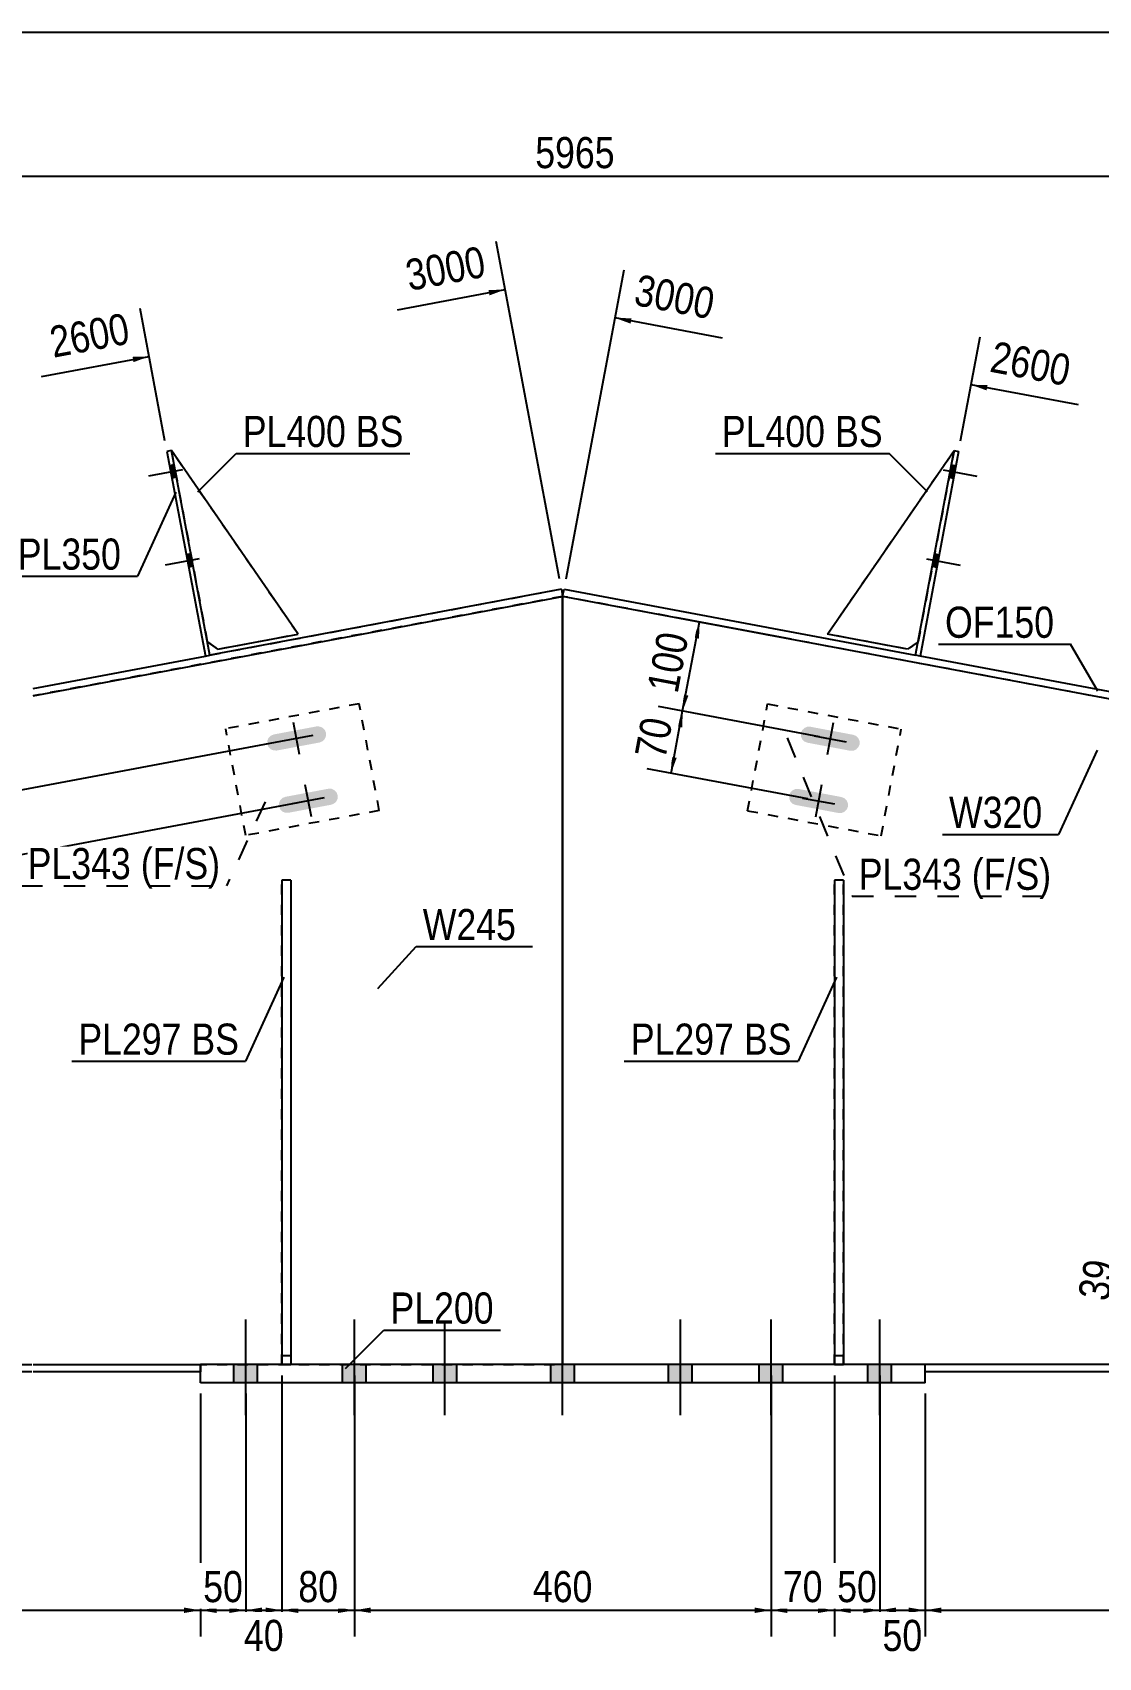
# Model space of a CAD drawing. Header units: millimetres. Extents: x -250 to 153, y -154 to 123.
# Drawn here: x -90.6 to 7.5, y -26.1 to 123.5 of the extents above; entities that cross this region are included whole.
import ezdxf

# ---------------------------------------------------------------- set-up
doc = ezdxf.new("R2010")
doc.units = ezdxf.units.MM
doc.linetypes.add('DXK_LINE_DOT1', pattern=[1.8814, 0.9407, -0.9407])
doc.linetypes.add('DXK_LINE_DOT2', pattern=[3.9198, 1.9599, -1.9599])
doc.styles.add('Arial Narrow', font='ARIALN.TTF', dxfattribs={"height": 0.2})

# ---------------------------------------------------------------- blocks, each defined once
blk = doc.blocks.new('Unknown-627307936-1210')
at = {"color": 5, "linetype": 'Continuous'}
blk.add_line((152.73, 123.46), (-247.27, 123.46), dxfattribs=at)
blk = doc.blocks.new('Part-627307936-1544 - 1231')
at = {"color": 2, "linetype": 'Continuous'}
for p, q in [((-207.63, 0.17), (-207.63, 0.83)), ((-207.63, 0.83), (-183.47, 0.83)), ((-183.47, 0.17), (-207.63, 0.17)), ((-183.37, 0.83), (-161.03, 0.83)), ((-147.32, 0.17), (-183.37, 0.17)), ((-160.95, 0.83), (-147.32, 0.83)), ((-147.22, 0.83), (-121.62, 0.83)), ((-90.62, 0.17), (-147.22, 0.17)), ((-121.54, 0.83), (-90.62, 0.83)), ((-90.52, 0.83), (-75.12, 0.83)), ((-75.12, 0.17), (-90.52, 0.17))]:
    blk.add_line(p, q, dxfattribs=at)
at = {"color": 7, "linetype": 'DXK_LINE_DOT1'}
for p, q in [((-207.63, 0.17), (-207.63, 0.17)), ((-207.63, 0.17), (-207.63, 0.17)), ((-75.12, 0.83), (-75.12, 0.17))]:
    blk.add_line(p, q, dxfattribs=at)
blk = doc.blocks.new('Part-627307936-1637 - 1231')
at = {"color": 2, "linetype": 'Continuous'}
for p, q in [((-75.12, -0.83), (-75.12, 0.83)), ((-8.45, 0.83), (-75.12, 0.83)), ((-8.45, -0.83), (-8.45, 0.83)), ((-8.45, -0.83), (-75.12, -0.83))]:
    blk.add_line(p, q, dxfattribs=at)
blk = doc.blocks.new('Part-627307936-1490 - 1231')
at = {"color": 7, "linetype": 'DXK_LINE_DOT1'}
for p, q in [((-16.79, 0.83), (-16.79, 45.44)), ((-16.79, 45.44), (-16.79, 45.44)), ((-16.79, 45.44), (-16.79, 0.83)), ((-15.95, 45.44), (-16.79, 45.44)), ((-15.95, 45.44), (-15.95, 0.83)), ((-15.95, 0.83), (-15.95, 45.44)), ((-16.79, 1.67), (-15.95, 1.67)), ((-16.79, 0.83), (-16.79, 0.83)), ((-16.79, 0.83), (-15.95, 0.83))]:
    blk.add_line(p, q, dxfattribs=at)
blk = doc.blocks.new('Part-627307936-1616 - 1231')
at = {"color": 2, "linetype": 'Continuous'}
for p, q in [((-9.32, 66.13), (-5.78, 84.97)), ((-5.37, 84.89), (-8.91, 66.05)), ((-5.78, 84.97), (-5.37, 84.89)), ((-8.91, 66.05), (-9.32, 66.13))]:
    blk.add_line(p, q, dxfattribs=at)
blk = doc.blocks.new('Bolt-627307936-1243 - 1231')
at = {"linetype": 'Continuous'}
for points in [[(-72.04, -0.83), (-69.87, -0.83), (-69.87, 0.83), (-72.04, 0.83)], [(-72.04, -0.83), (-69.87, -0.83), (-69.87, 0.83), (-72.04, 0.83)], [(-62.04, -0.83), (-59.87, -0.83), (-59.87, 0.83), (-62.04, 0.83)], [(-62.04, -0.83), (-59.87, -0.83), (-59.87, 0.83), (-62.04, 0.83)], [(-53.7, -0.83), (-51.54, -0.83), (-51.54, 0.83), (-53.7, 0.83)], [(-53.7, -0.83), (-51.54, -0.83), (-51.54, 0.83), (-53.7, 0.83)], [(-42.87, -0.83), (-40.7, -0.83), (-40.7, 0.83), (-42.87, 0.83)], [(-42.87, -0.83), (-40.7, -0.83), (-40.7, 0.83), (-42.87, 0.83)], [(-32.04, -0.83), (-29.87, -0.83), (-29.87, 0.83), (-32.04, 0.83)], [(-32.04, -0.83), (-29.87, -0.83), (-29.87, 0.83), (-32.04, 0.83)], [(-23.7, -0.83), (-21.54, -0.83), (-21.54, 0.83), (-23.7, 0.83)], [(-23.7, -0.83), (-21.54, -0.83), (-21.54, 0.83), (-23.7, 0.83)], [(-13.7, -0.83), (-11.54, -0.83), (-11.54, 0.83), (-13.7, 0.83)], [(-13.7, -0.83), (-11.54, -0.83), (-11.54, 0.83), (-13.7, 0.83)]]:
    blk.add_hatch(color=3, dxfattribs=at).paths.add_polyline_path(points)
at = {"color": 3, "linetype": 'Continuous'}
for p, q in [((-70.95, -3.82), (-70.95, 5)), ((-70.95, -3.82), (-70.95, 5)), ((-60.95, -3.82), (-60.95, 5)), ((-60.95, -3.82), (-60.95, 5)), ((-52.62, -3.82), (-52.62, 5)), ((-52.62, -3.82), (-52.62, 5)), ((-41.79, -3.82), (-41.79, 5)), ((-41.79, -3.82), (-41.79, 5)), ((-30.95, -3.82), (-30.95, 5)), ((-30.95, -3.82), (-30.95, 5)), ((-22.62, -3.82), (-22.62, 5)), ((-22.62, -3.82), (-22.62, 5)), ((-12.62, -3.82), (-12.62, 5)), ((-12.62, -3.82), (-12.62, 5)), ((-72.04, -0.83), (-72.04, 0.83)), ((-72.04, -0.83), (-72.04, 0.83)), ((-69.87, -0.83), (-69.87, 0.83)), ((-69.87, -0.83), (-69.87, 0.83)), ((-62.04, -0.83), (-62.04, 0.83)), ((-62.04, -0.83), (-62.04, 0.83)), ((-59.87, -0.83), (-59.87, 0.83)), ((-59.87, -0.83), (-59.87, 0.83)), ((-53.7, -0.83), (-53.7, 0.83)), ((-53.7, -0.83), (-53.7, 0.83)), ((-51.54, -0.83), (-51.54, 0.83)), ((-51.54, -0.83), (-51.54, 0.83)), ((-42.87, -0.83), (-42.87, 0.83)), ((-42.87, -0.83), (-42.87, 0.83)), ((-40.7, -0.83), (-40.7, 0.83)), ((-40.7, -0.83), (-40.7, 0.83)), ((-32.04, -0.83), (-32.04, 0.83)), ((-32.04, -0.83), (-32.04, 0.83)), ((-29.87, -0.83), (-29.87, 0.83)), ((-29.87, -0.83), (-29.87, 0.83)), ((-23.7, -0.83), (-23.7, 0.83)), ((-23.7, -0.83), (-23.7, 0.83)), ((-21.54, -0.83), (-21.54, 0.83)), ((-21.54, -0.83), (-21.54, 0.83)), ((-13.7, -0.83), (-13.7, 0.83)), ((-13.7, -0.83), (-13.7, 0.83)), ((-11.54, -0.83), (-11.54, 0.83)), ((-11.54, -0.83), (-11.54, 0.83))]:
    blk.add_line(p, q, dxfattribs=at)
blk = doc.blocks.new('Part-627307936-1500 - 1231')
at = {"color": 7, "linetype": 'DXK_LINE_DOT1'}
for p, q in [((-41.79, 71.55), (-90.52, 62.4)), ((-90.52, 0.83), (-41.79, 0.83))]:
    blk.add_line(p, q, dxfattribs=at)
at = {"color": 2, "linetype": 'Continuous'}
blk.add_line((-41.79, 0.83), (-41.79, 71.55), dxfattribs=at)
blk = doc.blocks.new('Bolt-627307936-1245 - 1231')
at = {"linetype": 'Continuous'}
for points in [[(-5.84, 82.43), (-5.62, 83.58), (-6.03, 83.66), (-6.25, 82.51)], [(-5.84, 82.43), (-5.62, 83.58), (-6.03, 83.66), (-6.25, 82.51)], [(-5.84, 82.43), (-5.62, 83.58), (-6.03, 83.66), (-6.25, 82.51)], [(-7.37, 74.24), (-7.16, 75.39), (-7.57, 75.46), (-7.78, 74.32)], [(-7.37, 74.24), (-7.16, 75.39), (-7.57, 75.46), (-7.78, 74.32)], [(-7.37, 74.24), (-7.16, 75.39), (-7.57, 75.46), (-7.78, 74.32)]]:
    blk.add_hatch(color=3, dxfattribs=at).paths.add_polyline_path(points)
at = {"color": 3, "linetype": 'Continuous'}
for p, q in [((-6.79, 83.2), (-3.68, 82.62)), ((-6.79, 83.2), (-3.68, 82.62)), ((-6.79, 83.2), (-3.68, 82.62)), ((-6.25, 82.51), (-5.84, 82.43)), ((-6.25, 82.51), (-5.84, 82.43)), ((-6.25, 82.51), (-5.84, 82.43)), ((-6.03, 83.66), (-5.62, 83.58)), ((-6.03, 83.66), (-5.62, 83.58)), ((-6.03, 83.66), (-5.62, 83.58)), ((-8.33, 75.01), (-5.22, 74.43)), ((-8.33, 75.01), (-5.22, 74.43)), ((-8.33, 75.01), (-5.22, 74.43)), ((-7.57, 75.46), (-7.16, 75.39)), ((-7.57, 75.46), (-7.16, 75.39)), ((-7.57, 75.46), (-7.16, 75.39)), ((-7.78, 74.32), (-7.37, 74.24)), ((-7.78, 74.32), (-7.37, 74.24)), ((-7.78, 74.32), (-7.37, 74.24))]:
    blk.add_line(p, q, dxfattribs=at)
blk = doc.blocks.new('Bolt-627307936-1248 - 1231')
at = {"linetype": 'Continuous'}
for points in [[(-77.33, 82.51), (-77.54, 83.66), (-77.95, 83.58), (-77.74, 82.43)], [(-77.33, 82.51), (-77.54, 83.66), (-77.95, 83.58), (-77.74, 82.43)], [(-77.33, 82.51), (-77.54, 83.66), (-77.95, 83.58), (-77.74, 82.43)], [(-75.79, 74.32), (-76, 75.47), (-76.41, 75.39), (-76.2, 74.24)], [(-75.79, 74.32), (-76, 75.47), (-76.41, 75.39), (-76.2, 74.24)], [(-75.79, 74.32), (-76, 75.47), (-76.41, 75.39), (-76.2, 74.24)]]:
    blk.add_hatch(color=3, dxfattribs=at).paths.add_polyline_path(points)
at = {"color": 3, "linetype": 'Continuous'}
for p, q in [((-76.78, 83.21), (-79.89, 82.62)), ((-76.78, 83.21), (-79.89, 82.62)), ((-76.78, 83.21), (-79.89, 82.62)), ((-77.54, 83.66), (-77.95, 83.58)), ((-77.54, 83.66), (-77.95, 83.58)), ((-77.54, 83.66), (-77.95, 83.58)), ((-77.33, 82.51), (-77.74, 82.43)), ((-77.33, 82.51), (-77.74, 82.43)), ((-77.33, 82.51), (-77.74, 82.43)), ((-75.24, 75.01), (-78.35, 74.43)), ((-75.24, 75.01), (-78.35, 74.43)), ((-75.24, 75.01), (-78.35, 74.43)), ((-76, 75.47), (-76.41, 75.39)), ((-76, 75.47), (-76.41, 75.39)), ((-76, 75.47), (-76.41, 75.39)), ((-75.79, 74.32), (-76.2, 74.24)), ((-75.79, 74.32), (-76.2, 74.24)), ((-75.79, 74.32), (-76.2, 74.24))]:
    blk.add_line(p, q, dxfattribs=at)
blk = doc.blocks.new('Part-627307936-1306 - 1231')
at = {"color": 7, "linetype": 'DXK_LINE_DOT1'}
for p, q in [((-17.43, 68.08), (-5.78, 84.97)), ((-5.78, 84.97), (-9.09, 67.36)), ((-10.06, 66.69), (-17.43, 68.08)), ((-9.09, 67.36), (-10.06, 66.69))]:
    blk.add_line(p, q, dxfattribs=at)
blk = doc.blocks.new('Part-627307936-1274 - 1231')
at = {"color": 2, "linetype": 'Continuous'}
blk.add_line((-41.79, 71.55), (-41.79, 0.83), dxfattribs=at)
at = {"color": 7, "linetype": 'DXK_LINE_DOT1'}
for p, q in [((65.91, 51.32), (-41.79, 71.55)), ((65.91, 0.83), (-41.79, 0.83))]:
    blk.add_line(p, q, dxfattribs=at)
blk = doc.blocks.new('Part-627307936-1301 - 1231')
at = {"color": 7, "linetype": 'DXK_LINE_DOT1'}
for p, q in [((-77.79, 84.97), (-74.48, 67.36)), ((-66.14, 68.08), (-77.79, 84.97)), ((-74.48, 67.36), (-73.51, 66.69)), ((-73.51, 66.69), (-66.14, 68.08))]:
    blk.add_line(p, q, dxfattribs=at)
blk = doc.blocks.new('Part-627307936-1463 - 1231')
at = {"color": 7, "linetype": 'DXK_LINE_DOT1'}
for p, q in [((-67.62, 0.83), (-67.62, 45.44)), ((-67.62, 45.44), (-67.62, 45.44)), ((-66.79, 45.44), (-67.62, 45.44)), ((-66.79, 45.44), (-66.79, 0.83)), ((-67.62, 1.67), (-66.79, 1.67)), ((-67.62, 0.83), (-67.62, 0.83)), ((-67.62, 0.83), (-66.79, 0.83))]:
    blk.add_line(p, q, dxfattribs=at)
blk = doc.blocks.new('Part-627307936-1596 - 1231')
at = {"color": 2, "linetype": 'Continuous'}
for p, q in [((-77.79, 84.97), (-78.2, 84.89)), ((-78.2, 84.89), (-74.66, 66.05)), ((-74.25, 66.13), (-77.79, 84.97)), ((-74.66, 66.05), (-74.25, 66.13))]:
    blk.add_line(p, q, dxfattribs=at)
blk = doc.blocks.new('Part-627307936-1485 - 1231')
at = {"color": 2, "linetype": 'Continuous'}
for p, q in [((-66.79, 45.44), (-67.62, 45.44)), ((-67.62, 45.44), (-67.62, 0.83)), ((-66.79, 45.44), (-66.79, 45.44)), ((-66.79, 45.44), (-66.79, 0.83)), ((-67.62, 0.83), (-66.79, 0.83)), ((-66.79, 0.83), (-66.79, 0.83))]:
    blk.add_line(p, q, dxfattribs=at)
blk = doc.blocks.new('Part-627307936-1554 - 1231')
at = {"color": 2, "linetype": 'Continuous'}
for p, q in [((-41.79, 71.55), (-41.66, 72.2)), ((-41.66, 72.2), (-9.32, 66.13)), ((65.91, 51.32), (-41.79, 71.55)), ((29.09, 58.91), (-8.91, 66.05))]:
    blk.add_line(p, q, dxfattribs=at)
at = {"color": 7, "linetype": 'DXK_LINE_DOT1'}
blk.add_line((-8.91, 66.05), (-9.32, 66.13), dxfattribs=at)
blk = doc.blocks.new('Part-627307936-1495 - 1231')
at = {"color": 2, "linetype": 'Continuous'}
for p, q in [((-15.95, 45.44), (-16.79, 45.44)), ((-16.79, 45.44), (-16.79, 0.83)), ((-15.95, 45.44), (-15.95, 45.44)), ((-15.95, 45.44), (-15.95, 0.83)), ((-16.79, 0.83), (-15.95, 0.83)), ((-15.95, 0.83), (-15.95, 0.83))]:
    blk.add_line(p, q, dxfattribs=at)
blk = doc.blocks.new('Part-627307936-1522 - 1231')
at = {"color": 7, "linetype": 'DXK_LINE_DOT1'}
blk.add_line((-41.91, 72.2), (-74.66, 66.05), dxfattribs=at)
at = {"color": 2, "linetype": 'Continuous'}
for p, q in [((-41.91, 72.2), (-74.25, 66.13)), ((-41.91, 72.2), (-41.79, 71.55)), ((-90.52, 62.4), (-41.79, 71.55)), ((-90.52, 63.07), (-74.66, 66.05))]:
    blk.add_line(p, q, dxfattribs=at)
blk = doc.blocks.new('Part-627307936-1549 - 1231')
at = {"color": 2, "linetype": 'Continuous'}
for p, q in [((18.95, 0.83), (-8.45, 0.83)), ((65.91, 0.17), (-8.45, 0.17)), ((65.91, 0.83), (19.03, 0.83)), ((79.67, 0.83), (66.01, 0.83)), ((102.06, 0.17), (66.01, 0.17)), ((102.06, 0.83), (79.74, 0.83)), ((126.33, 0.83), (102.16, 0.83)), ((126.33, 0.17), (102.16, 0.17)), ((126.33, 0.83), (126.33, 0.17))]:
    blk.add_line(p, q, dxfattribs=at)
at = {"color": 7, "linetype": 'DXK_LINE_DOT1'}
for p, q in [((-8.45, 0.17), (-8.45, 0.83)), ((126.33, 0.17), (126.33, 0.17)), ((126.33, 0.17), (126.33, 0.17))]:
    blk.add_line(p, q, dxfattribs=at)
blk = doc.blocks.new('Part-627307936-1743 - 1231')
at = {"color": 2, "linetype": 'Continuous'}
for p, q in [((-17.43, 68.08), (-5.78, 84.97)), ((-10.06, 66.69), (-17.43, 68.08)), ((-9.09, 67.36), (-10.06, 66.69))]:
    blk.add_line(p, q, dxfattribs=at)
blk = doc.blocks.new('Part-627307936-1748 - 1231')
at = {"color": 2, "linetype": 'Continuous'}
for p, q in [((-66.14, 68.08), (-77.79, 84.97)), ((-73.51, 66.69), (-74.48, 67.36)), ((-73.51, 66.69), (-66.14, 68.08))]:
    blk.add_line(p, q, dxfattribs=at)
blk = doc.blocks.new('Part-627307936-1760 - 1231')
at = {"color": 7, "linetype": 'DXK_LINE_DOT1'}
for p, q in [((-60.51, 61.67), (-72.79, 59.36)), ((-58.66, 51.84), (-60.51, 61.67)), ((-70.95, 49.54), (-72.79, 59.36)), ((-58.66, 51.84), (-70.95, 49.54))]:
    blk.add_line(p, q, dxfattribs=at)
blk = doc.blocks.new('Bolt-627307936-1761 - 1231')
at = {"linetype": 'Continuous'}
for points in [[(-68.97, 58.25), (-68.97, 57.96), (-68.86, 57.69), (-68.66, 57.48), (-68.39, 57.37), (-68.09, 57.36), (-64.16, 58.1), (-63.89, 58.21), (-63.68, 58.42), (-63.57, 58.68), (-63.56, 58.98), (-63.67, 59.25), (-63.88, 59.46), (-64.15, 59.57), (-64.44, 59.58), (-68.37, 58.84), (-68.64, 58.73), (-68.85, 58.52)], [(-67.89, 52.52), (-67.89, 52.23), (-67.78, 51.96), (-67.58, 51.75), (-67.31, 51.63), (-67.02, 51.63), (-63.09, 52.37), (-62.82, 52.48), (-62.61, 52.68), (-62.49, 52.95), (-62.49, 53.24), (-62.6, 53.52), (-62.8, 53.72), (-63.07, 53.84), (-63.36, 53.84), (-67.29, 53.1), (-67.57, 53), (-67.78, 52.79)]]:
    blk.add_hatch(color=3, dxfattribs=at).paths.add_polyline_path(points)
at = {"color": 3, "linetype": 'Continuous'}
for p, q in [((-65.99, 57), (-66.54, 59.94)), ((-64.79, 58.75), (-67.74, 58.19)), ((-64.91, 51.26), (-65.47, 54.21)), ((-63.72, 53.01), (-66.67, 52.46))]:
    blk.add_line(p, q, dxfattribs=at)
blk = doc.blocks.new('Part-627307936-1766 - 1231')
at = {"color": 7, "linetype": 'DXK_LINE_DOT1'}
for p, q in [((-24.77, 51.82), (-22.93, 61.65)), ((-22.93, 61.65), (-10.64, 59.34)), ((-12.49, 49.51), (-10.64, 59.34)), ((-24.77, 51.82), (-12.49, 49.51))]:
    blk.add_line(p, q, dxfattribs=at)
blk = doc.blocks.new('Bolt-627307936-1767 - 1231')
at = {"linetype": 'Continuous'}
for points in [[(-14.58, 57.67), (-14.47, 57.94), (-14.47, 58.23), (-14.59, 58.5), (-14.79, 58.71), (-15.07, 58.81), (-19, 59.55), (-19.29, 59.55), (-19.56, 59.43), (-19.76, 59.23), (-19.87, 58.95), (-19.87, 58.66), (-19.75, 58.39), (-19.55, 58.19), (-19.27, 58.08), (-15.34, 57.34), (-15.05, 57.34), (-14.78, 57.46)], [(-15.65, 51.93), (-15.54, 52.21), (-15.55, 52.5), (-15.66, 52.77), (-15.87, 52.97), (-16.14, 53.08), (-20.07, 53.82), (-20.37, 53.82), (-20.64, 53.7), (-20.84, 53.49), (-20.95, 53.22), (-20.95, 52.93), (-20.83, 52.66), (-20.62, 52.45), (-20.35, 52.35), (-16.42, 51.61), (-16.13, 51.61), (-15.86, 51.72)]]:
    blk.add_hatch(color=3, dxfattribs=at).paths.add_polyline_path(points)
at = {"color": 3, "linetype": 'Continuous'}
for p, q in [((-16.89, 59.92), (-17.45, 56.97)), ((-18.64, 58.72), (-15.7, 58.17)), ((-17.97, 54.19), (-18.52, 51.24)), ((-19.72, 52.99), (-16.77, 52.44))]:
    blk.add_line(p, q, dxfattribs=at)
blk = doc.blocks.new('StraightDimension-627307936-2015 - 1231')
at = {"color": 7, "linetype": 'Continuous'}
blk.add_line((-215.22, 110.22), (133.91, 110.22), dxfattribs=at)
at = {"color": 0}
blk.add_wipeout([(-36.4, 110.37), (-36.4, 114.57), (-44.91, 114.57), (-44.91, 110.37)], dxfattribs=at)
at = {"color": 3, "style": 'Arial Narrow'}
blk.add_text('5965', height=2.863, dxfattribs=at).set_placement((-44.31, 110.97))
blk = doc.blocks.new('StraightDimension-627307936-4013 - 1231')
at = {"linetype": 'Continuous'}
for points in [[(-104.22, 49.82), (-104.25, 51.34), (-103.72, 49.91)], [(-103.2, 47.12), (-103.17, 45.6), (-103.69, 47.03)]]:
    blk.add_hatch(color=7, dxfattribs=at).paths.add_polyline_path(points)
at = {"color": 7, "linetype": 'Continuous'}
for p, q in [((-67.25, 58.28), (-106.61, 50.89)), ((-66.17, 52.55), (-105.53, 45.16)), ((-104.25, 51.34), (-103.17, 45.6))]:
    blk.add_line(p, q, dxfattribs=at)
at = {"color": 0}
blk.add_wipeout([(-103.11, 46.11), (-98.98, 46.89), (-99.88, 51.66), (-104.01, 50.88)], dxfattribs=at)
at = {"color": 3, "style": 'Arial Narrow'}
blk.add_text('70', height=2.863, rotation=-79.3661, dxfattribs=at).set_placement((-103.31, 50.41))
blk = doc.blocks.new('StraightDimension-627307936-1948 - 1231')
at = {"linetype": 'Continuous'}
blk.add_hatch(color=7, dxfattribs=at).paths.add_polyline_path([(-48.61, 99.75), (-47.09, 99.79), (-48.52, 99.26)])
at = {"color": 7, "linetype": 'Continuous'}
for p, q in [((-42.09, 73.18), (-47.92, 104.21)), ((-56.98, 97.93), (-47.09, 99.79))]:
    blk.add_line(p, q, dxfattribs=at)
at = {"color": 0}
blk.add_wipeout([(-48.02, 100.53), (-48.79, 104.65), (-57.16, 103.08), (-56.38, 98.96)], dxfattribs=at)
at = {"color": 3, "style": 'Arial Narrow'}
blk.add_text('3000', height=2.863, rotation=10.6341, dxfattribs=at).set_placement((-55.9, 99.66))
blk = doc.blocks.new('StraightDimension-627307936-1991 - 1231')
at = {"linetype": 'Continuous'}
blk.add_hatch(color=7, dxfattribs=at).paths.add_polyline_path([(-81.36, 93.6), (-79.84, 93.64), (-81.27, 93.11)])
at = {"color": 7, "linetype": 'Continuous'}
for p, q in [((-78.38, 85.87), (-80.67, 98.06)), ((-89.73, 91.78), (-79.84, 93.64))]:
    blk.add_line(p, q, dxfattribs=at)
at = {"color": 0}
blk.add_wipeout([(-80.77, 94.38), (-81.54, 98.5), (-89.91, 96.93), (-89.13, 92.81)], dxfattribs=at)
at = {"color": 3, "style": 'Arial Narrow'}
blk.add_text('2600', height=2.863, rotation=10.6341, dxfattribs=at).set_placement((-88.65, 93.51))
blk = doc.blocks.new('StraightDimension-627307936-2056 - 1231')
at = {"linetype": 'Continuous'}
for points in [[(-21.12, -22.03), (-22.62, -21.78), (-21.12, -21.53)], [(-18.29, -21.53), (-16.79, -21.78), (-18.29, -22.03)]]:
    blk.add_hatch(color=7, dxfattribs=at).paths.add_polyline_path(points)
at = {"color": 7, "linetype": 'Continuous'}
for p, q in [((-22.62, -0.17), (-22.62, -24.18)), ((-16.79, -0.17), (-16.79, -24.18)), ((-22.62, -21.78), (-16.79, -21.78))]:
    blk.add_line(p, q, dxfattribs=at)
at = {"color": 0}
blk.add_wipeout([(-17.27, -21.63), (-17.27, -17.43), (-22.13, -17.43), (-22.13, -21.63)], dxfattribs=at)
at = {"color": 3, "style": 'Arial Narrow'}
blk.add_text('70', height=2.863, dxfattribs=at).set_placement((-21.53, -21.03))
blk = doc.blocks.new('StraightDimension-627307936-2074 - 1231')
at = {"linetype": 'Continuous'}
for points in [[(-15.29, -22.03), (-16.79, -21.78), (-15.29, -21.53)], [(-14.12, -21.53), (-12.62, -21.78), (-14.12, -22.03)]]:
    blk.add_hatch(color=7, dxfattribs=at).paths.add_polyline_path(points)
at = {"color": 7, "linetype": 'Continuous'}
for p, q in [((-16.79, -0.17), (-16.79, -24.18)), ((-12.62, -0.17), (-12.62, -24.18)), ((-16.79, -21.78), (-12.62, -21.78))]:
    blk.add_line(p, q, dxfattribs=at)
at = {"color": 0}
blk.add_wipeout([(-12.27, -21.63), (-12.27, -17.43), (-17.13, -17.43), (-17.13, -21.63)], dxfattribs=at)
at = {"color": 3, "style": 'Arial Narrow'}
blk.add_text('50', height=2.863, dxfattribs=at).set_placement((-16.53, -21.03))
blk = doc.blocks.new('StraightDimension-627307936-2096 - 1231')
at = {"linetype": 'Continuous'}
for points in [[(-11.12, -22.03), (-12.62, -21.78), (-11.12, -21.53)], [(-9.95, -21.53), (-8.45, -21.78), (-9.95, -22.03)]]:
    blk.add_hatch(color=7, dxfattribs=at).paths.add_polyline_path(points)
at = {"color": 7, "linetype": 'Continuous'}
for p, q in [((-12.62, -0.17), (-12.62, -24.03)), ((-8.45, -1.83), (-8.45, -24.03)), ((-12.62, -21.78), (-8.45, -21.78))]:
    blk.add_line(p, q, dxfattribs=at)
at = {"color": 0}
blk.add_wipeout([(-8.11, -26.13), (-8.11, -21.93), (-12.96, -21.93), (-12.96, -26.13)], dxfattribs=at)
at = {"color": 3, "style": 'Arial Narrow'}
blk.add_text('50', height=2.863, dxfattribs=at).set_placement((-12.36, -25.53))
blk = doc.blocks.new('StraightDimension-627307936-2113 - 1231')
at = {"linetype": 'Continuous'}
for points in [[(-6.95, -22.03), (-8.45, -21.78), (-6.95, -21.53)], [(124.83, -21.53), (126.33, -21.78), (124.83, -22.03)]]:
    blk.add_hatch(color=7, dxfattribs=at).paths.add_polyline_path(points)
at = {"color": 7, "linetype": 'Continuous'}
for p, q in [((126.33, -0.83), (126.33, -24.18)), ((-8.45, -1.83), (-8.45, -24.18)), ((-8.45, -21.78), (126.33, -21.78))]:
    blk.add_line(p, q, dxfattribs=at)
at = {"color": 0}
blk.add_wipeout([(63.19, -21.63), (63.19, -17.43), (54.68, -17.43), (54.68, -21.63)], dxfattribs=at)
at = {"color": 3, "style": 'Arial Narrow'}
blk.add_text('2492', height=2.863, dxfattribs=at).set_placement((55.28, -21.03))
blk = doc.blocks.new('StraightDimension-627307936-2123 - 1231')
at = {"linetype": 'Continuous'}
for points in [[(-66.12, -22.03), (-67.62, -21.78), (-66.12, -21.53)], [(-62.45, -21.53), (-60.95, -21.78), (-62.45, -22.03)]]:
    blk.add_hatch(color=7, dxfattribs=at).paths.add_polyline_path(points)
at = {"color": 7, "linetype": 'Continuous'}
for p, q in [((-67.62, -0.17), (-67.62, -24.18)), ((-60.95, -0.17), (-60.95, -24.18)), ((-67.62, -21.78), (-60.95, -21.78))]:
    blk.add_line(p, q, dxfattribs=at)
at = {"color": 0}
blk.add_wipeout([(-61.86, -21.63), (-61.86, -17.43), (-66.71, -17.43), (-66.71, -21.63)], dxfattribs=at)
at = {"color": 3, "style": 'Arial Narrow'}
blk.add_text('80', height=2.863, dxfattribs=at).set_placement((-66.11, -21.03))
blk = doc.blocks.new('StraightDimension-627307936-2140 - 1231')
at = {"linetype": 'Continuous'}
for points in [[(-59.45, -22.03), (-60.95, -21.78), (-59.45, -21.53)], [(-24.12, -21.53), (-22.62, -21.78), (-24.12, -22.03)]]:
    blk.add_hatch(color=7, dxfattribs=at).paths.add_polyline_path(points)
at = {"color": 7, "linetype": 'Continuous'}
for p, q in [((-60.95, -0.17), (-60.95, -24.18)), ((-22.62, -0.17), (-22.62, -24.18)), ((-60.95, -21.78), (-22.62, -21.78))]:
    blk.add_line(p, q, dxfattribs=at)
at = {"color": 0}
blk.add_wipeout([(-38.44, -21.63), (-38.44, -17.43), (-45.13, -17.43), (-45.13, -21.63)], dxfattribs=at)
at = {"color": 3, "style": 'Arial Narrow'}
blk.add_text('460', height=2.863, dxfattribs=at).set_placement((-44.53, -21.03))
blk = doc.blocks.new('StraightDimension-627307936-2147 - 1231')
at = {"linetype": 'Continuous'}
for points in [[(-206.13, -22.03), (-207.63, -21.78), (-206.13, -21.53)], [(-76.62, -21.53), (-75.12, -21.78), (-76.62, -22.03)]]:
    blk.add_hatch(color=7, dxfattribs=at).paths.add_polyline_path(points)
at = {"color": 7, "linetype": 'Continuous'}
for p, q in [((-207.63, -0.83), (-207.63, -24.18)), ((-75.12, -1.83), (-75.12, -24.18)), ((-207.63, -21.78), (-75.12, -21.78))]:
    blk.add_line(p, q, dxfattribs=at)
at = {"color": 0}
blk.add_wipeout([(-137.12, -21.63), (-137.12, -17.43), (-145.63, -17.43), (-145.63, -21.63)], dxfattribs=at)
at = {"color": 3, "style": 'Arial Narrow'}
blk.add_text('2492', height=2.863, dxfattribs=at).set_placement((-145.03, -21.03))
blk = doc.blocks.new('StraightDimension-627307936-2157 - 1231')
at = {"linetype": 'Continuous'}
for points in [[(-73.62, -22.03), (-75.12, -21.78), (-73.62, -21.53)], [(-72.45, -21.53), (-70.95, -21.78), (-72.45, -22.03)]]:
    blk.add_hatch(color=7, dxfattribs=at).paths.add_polyline_path(points)
at = {"color": 7, "linetype": 'Continuous'}
for p, q in [((-75.12, -1.83), (-75.12, -24.18)), ((-70.95, -1.83), (-70.95, -24.18)), ((-75.12, -21.78), (-70.95, -21.78))]:
    blk.add_line(p, q, dxfattribs=at)
at = {"color": 0}
blk.add_wipeout([(-70.61, -21.63), (-70.61, -17.43), (-75.46, -17.43), (-75.46, -21.63)], dxfattribs=at)
at = {"color": 3, "style": 'Arial Narrow'}
blk.add_text('50', height=2.863, dxfattribs=at).set_placement((-74.86, -21.03))
blk = doc.blocks.new('StraightDimension-627307936-2167 - 1231')
at = {"linetype": 'Continuous'}
for points in [[(-69.45, -22.03), (-70.95, -21.78), (-69.45, -21.53)], [(-69.12, -21.53), (-67.62, -21.78), (-69.12, -22.03)]]:
    blk.add_hatch(color=7, dxfattribs=at).paths.add_polyline_path(points)
at = {"color": 7, "linetype": 'Continuous'}
for p, q in [((-67.62, -0.17), (-67.62, -24.03)), ((-70.95, -1.83), (-70.95, -24.03)), ((-70.95, -21.78), (-67.62, -21.78))]:
    blk.add_line(p, q, dxfattribs=at)
at = {"color": 0}
blk.add_wipeout([(-66.86, -26.13), (-66.86, -21.93), (-71.71, -21.93), (-71.71, -26.13)], dxfattribs=at)
at = {"color": 3, "style": 'Arial Narrow'}
blk.add_text('40', height=2.863, dxfattribs=at).set_placement((-71.11, -25.53))
blk = doc.blocks.new('StraightDimension-627307936-2221 - 1231')
at = {"linetype": 'Continuous'}
blk.add_hatch(color=7, dxfattribs=at).paths.add_polyline_path([(-35.54, 96.66), (-36.97, 97.18), (-35.45, 97.15)])
at = {"color": 7, "linetype": 'Continuous'}
for p, q in [((-41.48, 73.18), (-36.14, 101.6)), ((-27.08, 95.32), (-36.97, 97.18))]:
    blk.add_line(p, q, dxfattribs=at)
at = {"color": 0}
blk.add_wipeout([(-27.68, 96.35), (-26.9, 100.48), (-35.27, 102.05), (-36.04, 97.92)], dxfattribs=at)
at = {"color": 3, "style": 'Arial Narrow'}
blk.add_text('3000', height=2.863, rotation=-10.6341, dxfattribs=at).set_placement((-35.34, 98.4))
blk = doc.blocks.new('StraightDimension-627307936-2231 - 1231')
at = {"linetype": 'Continuous'}
blk.add_hatch(color=7, dxfattribs=at).paths.add_polyline_path([(-2.79, 90.51), (-4.22, 91.03), (-2.7, 91)])
at = {"color": 7, "linetype": 'Continuous'}
for p, q in [((-5.19, 85.87), (-3.39, 95.45)), ((5.67, 89.17), (-4.22, 91.03))]:
    blk.add_line(p, q, dxfattribs=at)
at = {"color": 0}
blk.add_wipeout([(5.07, 90.2), (5.85, 94.33), (-2.52, 95.9), (-3.29, 91.77)], dxfattribs=at)
at = {"color": 3, "style": 'Arial Narrow'}
blk.add_text('2600', height=2.863, rotation=-10.6341, dxfattribs=at).set_placement((-2.59, 92.25))
blk = doc.blocks.new('StraightDimension-627307936-2256 - 1231')
at = {"linetype": 'Continuous'}
for points in [[(9.26, 8.4), (9.79, 9.83), (9.75, 8.31)], [(9.71, 8.08), (9.19, 6.65), (9.22, 8.17)]]:
    blk.add_hatch(color=7, dxfattribs=at).paths.add_polyline_path(points)
at = {"color": 7, "linetype": 'Continuous'}
for p, q in [((20.88, 7.74), (7.57, 10.24)), ((9.19, 6.65), (9.79, 9.83)), ((20.28, 4.57), (6.98, 7.07))]:
    blk.add_line(p, q, dxfattribs=at)
at = {"color": 0}
blk.add_wipeout([(9.79, 10.65), (5.66, 11.43), (4.76, 6.66), (8.89, 5.88)], dxfattribs=at)
at = {"color": 3, "style": 'Arial Narrow'}
blk.add_text('39', height=2.863, rotation=79.3661, dxfattribs=at).set_placement((8.41, 6.58))
blk = doc.blocks.new('StraightDimension-627307936-4014 - 1231')
at = {"linetype": 'Continuous'}
for points in [[(-105.68, 57.6), (-105.71, 59.12), (-105.18, 57.69)], [(-104.28, 52.86), (-104.25, 51.34), (-104.77, 52.77)]]:
    blk.add_hatch(color=7, dxfattribs=at).paths.add_polyline_path(points)
at = {"color": 7, "linetype": 'Continuous'}
for p, q in [((-99.28, 60.32), (-108.07, 58.67)), ((-105.71, 59.12), (-104.25, 51.34)), ((-67.25, 58.28), (-106.61, 50.89))]:
    blk.add_line(p, q, dxfattribs=at)
at = {"color": 0}
blk.add_wipeout([(-104.21, 51.97), (-100.08, 52.74), (-101.32, 59.31), (-105.45, 58.54)], dxfattribs=at)
at = {"color": 3, "style": 'Arial Narrow'}
blk.add_text('100', height=2.863, rotation=-79.3661, dxfattribs=at).set_placement((-104.75, 58.06))
blk = doc.blocks.new('StraightDimension-627307936-4050 - 1231')
at = {"linetype": 'Continuous'}
for points in [[(-29.73, 67.76), (-29.21, 69.18), (-29.24, 67.66)], [(-30.22, 62.42), (-30.75, 61), (-30.71, 62.52)]]:
    blk.add_hatch(color=7, dxfattribs=at).paths.add_polyline_path(points)
at = {"color": 7, "linetype": 'Continuous'}
for p, q in [((-20.76, 67.6), (-31.42, 69.6)), ((-30.75, 61), (-29.21, 69.18)), ((-18.15, 58.63), (-32.96, 61.41))]:
    blk.add_line(p, q, dxfattribs=at)
at = {"color": 0}
blk.add_wipeout([(-29.51, 68.4), (-33.64, 69.18), (-34.87, 62.61), (-30.74, 61.83)], dxfattribs=at)
at = {"color": 3, "style": 'Arial Narrow'}
blk.add_text('100', height=2.863, rotation=79.3661, dxfattribs=at).set_placement((-31.22, 62.53))
blk = doc.blocks.new('StraightDimension-627307936-4051 - 1231')
at = {"linetype": 'Continuous'}
for points in [[(-31.27, 59.57), (-30.75, 61), (-30.78, 59.48)], [(-31.3, 56.69), (-31.82, 55.26), (-31.79, 56.78)]]:
    blk.add_hatch(color=7, dxfattribs=at).paths.add_polyline_path(points)
at = {"color": 7, "linetype": 'Continuous'}
for p, q in [((-18.15, 58.63), (-32.96, 61.41)), ((-31.82, 55.26), (-30.75, 61)), ((-19.23, 52.9), (-34.03, 55.68))]:
    blk.add_line(p, q, dxfattribs=at)
at = {"color": 0}
blk.add_wipeout([(-30.98, 60.54), (-35.11, 61.32), (-36.01, 56.55), (-31.88, 55.77)], dxfattribs=at)
at = {"color": 3, "style": 'Arial Narrow'}
blk.add_text('70', height=2.863, rotation=79.3661, dxfattribs=at).set_placement((-32.36, 56.47))
blk = doc.blocks.new('Mark-627307936-1633 - 1231')
at = {"color": 0}
blk.add_wipeout([(-48.12, 4.61), (-48.12, 7.61), (-57.63, 7.61), (-57.63, 4.61)], dxfattribs=at)
blk.add_wipeout([(-48.12, 4.61), (-48.12, 7.61), (-57.63, 7.61), (-57.63, 4.61)], dxfattribs=at)
at = {"color": 7, "linetype": 'Continuous'}
for p, q in [((-61.76, 0.48), (-58.23, 4.01)), ((-58.23, 4.01), (-47.52, 4.01))]:
    blk.add_line(p, q, dxfattribs=at)
at = {"color": 3, "style": 'Arial Narrow'}
blk.add_text('PL200', height=2.863, dxfattribs=at).set_placement((-57.63, 4.61))
blk = doc.blocks.new('Mark-627307936-1269 - 1231')
at = {"color": 7, "linetype": 'Continuous'}
blk.add_line((7.38, 57.38), (3.84, 49.64), dxfattribs=at)
at = {"color": 0}
blk.add_wipeout([(2.34, 50.24), (2.34, 53.24), (-6.24, 53.24), (-6.24, 50.24)], dxfattribs=at)
blk.add_wipeout([(2.34, 50.24), (2.34, 53.24), (-6.24, 53.24), (-6.24, 50.24)], dxfattribs=at)
at = {"color": 7, "linetype": 'Continuous'}
blk.add_line((-6.84, 49.64), (3.84, 49.64), dxfattribs=at)
at = {"color": 3, "style": 'Arial Narrow'}
blk.add_text('W320', height=2.863, dxfattribs=at).set_placement((-6.24, 50.24))
blk = doc.blocks.new('Mark-627307936-1496 - 1231')
at = {"color": 0}
blk.add_wipeout([(-46.08, 39.91), (-46.08, 42.91), (-54.66, 42.91), (-54.66, 39.91)], dxfattribs=at)
blk.add_wipeout([(-46.08, 39.91), (-46.08, 42.91), (-54.66, 42.91), (-54.66, 39.91)], dxfattribs=at)
at = {"color": 7, "linetype": 'Continuous'}
for p, q in [((-58.8, 35.47), (-55.26, 39.31)), ((-55.26, 39.31), (-44.58, 39.31))]:
    blk.add_line(p, q, dxfattribs=at)
at = {"color": 3, "style": 'Arial Narrow'}
blk.add_text('W245', height=2.863, dxfattribs=at).set_placement((-54.66, 39.91))
blk = doc.blocks.new('Mark-627307936-1550 - 1231')
at = {"color": 7, "linetype": 'Continuous'}
blk.add_line((7.44, 62.81), (4.94, 67.14), dxfattribs=at)
at = {"color": 0}
blk.add_wipeout([(3.44, 67.74), (3.44, 70.74), (-6.61, 70.74), (-6.61, 67.74)], dxfattribs=at)
blk.add_wipeout([(3.44, 67.74), (3.44, 70.74), (-6.61, 70.74), (-6.61, 67.74)], dxfattribs=at)
at = {"color": 7, "linetype": 'Continuous'}
blk.add_line((-7.21, 67.14), (4.94, 67.14), dxfattribs=at)
at = {"color": 3, "style": 'Arial Narrow'}
blk.add_text('OF150', height=2.863, dxfattribs=at).set_placement((-6.61, 67.74))
blk = doc.blocks.new('Mark-627307936-1592 - 1231')
at = {"color": 7, "linetype": 'Continuous'}
blk.add_line((-77.38, 81.14), (-80.92, 73.41), dxfattribs=at)
at = {"color": 0}
blk.add_wipeout([(-82.42, 74.01), (-82.42, 77.01), (-91.92, 77.01), (-91.92, 74.01)], dxfattribs=at)
blk.add_wipeout([(-82.42, 74.01), (-82.42, 77.01), (-91.92, 77.01), (-91.92, 74.01)], dxfattribs=at)
at = {"color": 7, "linetype": 'Continuous'}
blk.add_line((-92.52, 73.41), (-80.92, 73.41), dxfattribs=at)
at = {"color": 3, "style": 'Arial Narrow'}
blk.add_text('PL350', height=2.863, dxfattribs=at).set_placement((-91.92, 74.01))
blk = doc.blocks.new('MarkSet-627307936-2435 - 1231')
at = {"color": 0}
for points in [[(-76.85, 29.36), (-76.85, 32.36), (-86.35, 32.36), (-86.35, 29.36)], [(-71.56, 29.36), (-71.56, 32.36), (-75.95, 32.36), (-75.95, 29.36)]]:
    blk.add_wipeout(points, dxfattribs=at)
for points in [[(-76.85, 29.36), (-76.85, 32.36), (-86.35, 32.36), (-86.35, 29.36)], [(-71.56, 29.36), (-71.56, 32.36), (-75.95, 32.36), (-75.95, 29.36)]]:
    blk.add_wipeout(points, dxfattribs=at)
at = {"color": 7, "linetype": 'Continuous'}
for p in [(-67.43, 36.5), (-86.95, 28.76)]:
    blk.add_line(p, (-70.96, 28.76), dxfattribs=at)
at = {"color": 3, "style": 'Arial Narrow'}
for s, p in [('PL297', (-86.35, 29.36)), ('BS', (-75.95, 29.36))]:
    blk.add_text(s, height=2.863, dxfattribs=at).set_placement(p)
blk = doc.blocks.new('Mark-627307936-1756 - 1231')
at = {"color": 0}
for points in [[(-81.5, 45.52), (-81.5, 48.52), (-91.01, 48.52), (-91.01, 45.52)], [(-73.31, 45.52), (-73.31, 48.52), (-80.6, 48.52), (-80.6, 45.52)]]:
    blk.add_wipeout(points, dxfattribs=at)
for points in [[(-81.5, 45.52), (-81.5, 48.52), (-91.01, 48.52), (-91.01, 45.52)], [(-73.31, 45.52), (-73.31, 48.52), (-80.6, 48.52), (-80.6, 45.52)]]:
    blk.add_wipeout(points, dxfattribs=at)
at = {"color": 7, "linetype": 'DXK_LINE_DOT2'}
for p in [(-69.17, 52.65), (-91.61, 44.92)]:
    blk.add_line(p, (-72.71, 44.92), dxfattribs=at)
at = {"color": 3, "style": 'Arial Narrow'}
for s, p in [('PL343', (-91.01, 45.52)), ('(F/', (-80.6, 45.52)), ('S)', (-76.59, 45.52))]:
    blk.add_text(s, height=2.863, dxfattribs=at).set_placement(p)
blk = doc.blocks.new('Mark-627307936-1762 - 1231')
at = {"color": 0}
for points in [[(-5.05, 44.54), (-5.05, 47.54), (-14.55, 47.54), (-14.55, 44.54)], [(3.15, 44.54), (3.15, 47.54), (-4.15, 47.54), (-4.15, 44.54)]]:
    blk.add_wipeout(points, dxfattribs=at)
for points in [[(-5.05, 44.54), (-5.05, 47.54), (-14.55, 47.54), (-14.55, 44.54)], [(3.15, 44.54), (3.15, 47.54), (-4.15, 47.54), (-4.15, 44.54)]]:
    blk.add_wipeout(points, dxfattribs=at)
at = {"color": 7, "linetype": 'DXK_LINE_DOT2'}
for p, q in [((-21.15, 58.53), (-15.15, 43.94)), ((-15.15, 43.94), (3.75, 43.94))]:
    blk.add_line(p, q, dxfattribs=at)
at = {"color": 3, "style": 'Arial Narrow'}
for s, p in [('PL343', (-14.55, 44.54)), ('(F/', (-4.15, 44.54)), ('S)', (-0.13, 44.54))]:
    blk.add_text(s, height=2.863, dxfattribs=at).set_placement(p)
blk = doc.blocks.new('MarkSet-627307936-2429 - 1231')
at = {"color": 0}
for points in [[(-26.01, 29.36), (-26.01, 32.36), (-35.52, 32.36), (-35.52, 29.36)], [(-20.73, 29.36), (-20.73, 32.36), (-25.11, 32.36), (-25.11, 29.36)]]:
    blk.add_wipeout(points, dxfattribs=at)
for points in [[(-26.01, 29.36), (-26.01, 32.36), (-35.52, 32.36), (-35.52, 29.36)], [(-20.73, 29.36), (-20.73, 32.36), (-25.11, 32.36), (-25.11, 29.36)]]:
    blk.add_wipeout(points, dxfattribs=at)
at = {"color": 7, "linetype": 'Continuous'}
for p in [(-16.59, 36.5), (-36.12, 28.76)]:
    blk.add_line(p, (-20.13, 28.76), dxfattribs=at)
at = {"color": 3, "style": 'Arial Narrow'}
for s, p in [('PL297', (-35.52, 29.36)), ('BS', (-25.11, 29.36))]:
    blk.add_text(s, height=2.863, dxfattribs=at).set_placement(p)
blk = doc.blocks.new('MarkSet-627307936-2353 - 1231')
at = {"color": 0}
for points in [[(-61.72, 85.3), (-61.72, 88.3), (-71.22, 88.3), (-71.22, 85.3)], [(-56.44, 85.3), (-56.44, 88.3), (-60.82, 88.3), (-60.82, 85.3)]]:
    blk.add_wipeout(points, dxfattribs=at)
for points in [[(-61.72, 85.3), (-61.72, 88.3), (-71.22, 88.3), (-71.22, 85.3)], [(-56.44, 85.3), (-56.44, 88.3), (-60.82, 88.3), (-60.82, 85.3)]]:
    blk.add_wipeout(points, dxfattribs=at)
at = {"color": 7, "linetype": 'Continuous'}
for p, q in [((-75.36, 81.17), (-71.82, 84.7)), ((-71.82, 84.7), (-55.84, 84.7))]:
    blk.add_line(p, q, dxfattribs=at)
at = {"color": 3, "style": 'Arial Narrow'}
for s, p in [('PL400', (-71.22, 85.3)), ('BS', (-60.82, 85.3))]:
    blk.add_text(s, height=2.863, dxfattribs=at).set_placement(p)
blk = doc.blocks.new('MarkSet-627307936-2359 - 1231')
at = {"color": 0}
for points in [[(-17.63, 85.3), (-17.63, 88.3), (-27.14, 88.3), (-27.14, 85.3)], [(-12.35, 85.3), (-12.35, 88.3), (-16.73, 88.3), (-16.73, 85.3)]]:
    blk.add_wipeout(points, dxfattribs=at)
for points in [[(-17.63, 85.3), (-17.63, 88.3), (-27.14, 88.3), (-27.14, 85.3)], [(-12.35, 85.3), (-12.35, 88.3), (-16.73, 88.3), (-16.73, 85.3)]]:
    blk.add_wipeout(points, dxfattribs=at)
at = {"color": 7, "linetype": 'Continuous'}
for p in [(-27.74, 84.7), (-8.21, 81.17)]:
    blk.add_line(p, (-11.75, 84.7), dxfattribs=at)
at = {"color": 3, "style": 'Arial Narrow'}
for s, p in [('PL400', (-27.14, 85.3)), ('BS', (-16.73, 85.3))]:
    blk.add_text(s, height=2.863, dxfattribs=at).set_placement(p)

msp = doc.modelspace()

# ---------------------------------------------------------------- block references
for name in ['Unknown-627307936-1210', 'Part-627307936-1596 - 1231', 'Part-627307936-1301 - 1231', 'Part-627307936-1748 - 1231', 'Part-627307936-1306 - 1231', 'Part-627307936-1743 - 1231', 'Part-627307936-1616 - 1231', 'Bolt-627307936-1248 - 1231', 'Bolt-627307936-1245 - 1231', 'Part-627307936-1522 - 1231', 'Part-627307936-1554 - 1231', 'Part-627307936-1500 - 1231', 'Part-627307936-1274 - 1231', 'Part-627307936-1760 - 1231', 'Part-627307936-1766 - 1231', 'Bolt-627307936-1761 - 1231', 'Bolt-627307936-1767 - 1231', 'Part-627307936-1463 - 1231', 'Part-627307936-1485 - 1231', 'Part-627307936-1490 - 1231', 'Part-627307936-1495 - 1231', 'Bolt-627307936-1243 - 1231', 'Part-627307936-1544 - 1231', 'Part-627307936-1637 - 1231', 'Part-627307936-1549 - 1231']:
    msp.add_blockref(name, (0, 0))

# ---------------------------------------------------------------- next in the draw order: block references
for name in ['StraightDimension-627307936-2015 - 1231', 'StraightDimension-627307936-2256 - 1231', 'StraightDimension-627307936-2147 - 1231', 'StraightDimension-627307936-2123 - 1231', 'StraightDimension-627307936-2056 - 1231']:
    msp.add_blockref(name, (0, 0))

# ---------------------------------------------------------------- next in the draw order: block references
for name in ['StraightDimension-627307936-1948 - 1231', 'StraightDimension-627307936-1991 - 1231', 'StraightDimension-627307936-2231 - 1231', 'Mark-627307936-1592 - 1231', 'Mark-627307936-1550 - 1231', 'StraightDimension-627307936-4050 - 1231', 'StraightDimension-627307936-4013 - 1231', 'Mark-627307936-1269 - 1231', 'Mark-627307936-1496 - 1231', 'MarkSet-627307936-2435 - 1231', 'MarkSet-627307936-2429 - 1231', 'StraightDimension-627307936-2140 - 1231', 'StraightDimension-627307936-2074 - 1231', 'StraightDimension-627307936-2157 - 1231']:
    msp.add_blockref(name, (0, 0))

# ---------------------------------------------------------------- next in the draw order: block references
for name in ['StraightDimension-627307936-2221 - 1231', 'MarkSet-627307936-2353 - 1231', 'StraightDimension-627307936-4051 - 1231', 'StraightDimension-627307936-4014 - 1231', 'Mark-627307936-1633 - 1231', 'StraightDimension-627307936-2167 - 1231', 'StraightDimension-627307936-2096 - 1231']:
    msp.add_blockref(name, (0, 0))

# ---------------------------------------------------------------- next in the draw order: block references
for name in ['MarkSet-627307936-2359 - 1231', 'Mark-627307936-1762 - 1231', 'Mark-627307936-1756 - 1231', 'StraightDimension-627307936-2113 - 1231']:
    msp.add_blockref(name, (0, 0))

doc.saveas('drawing.dxf')
